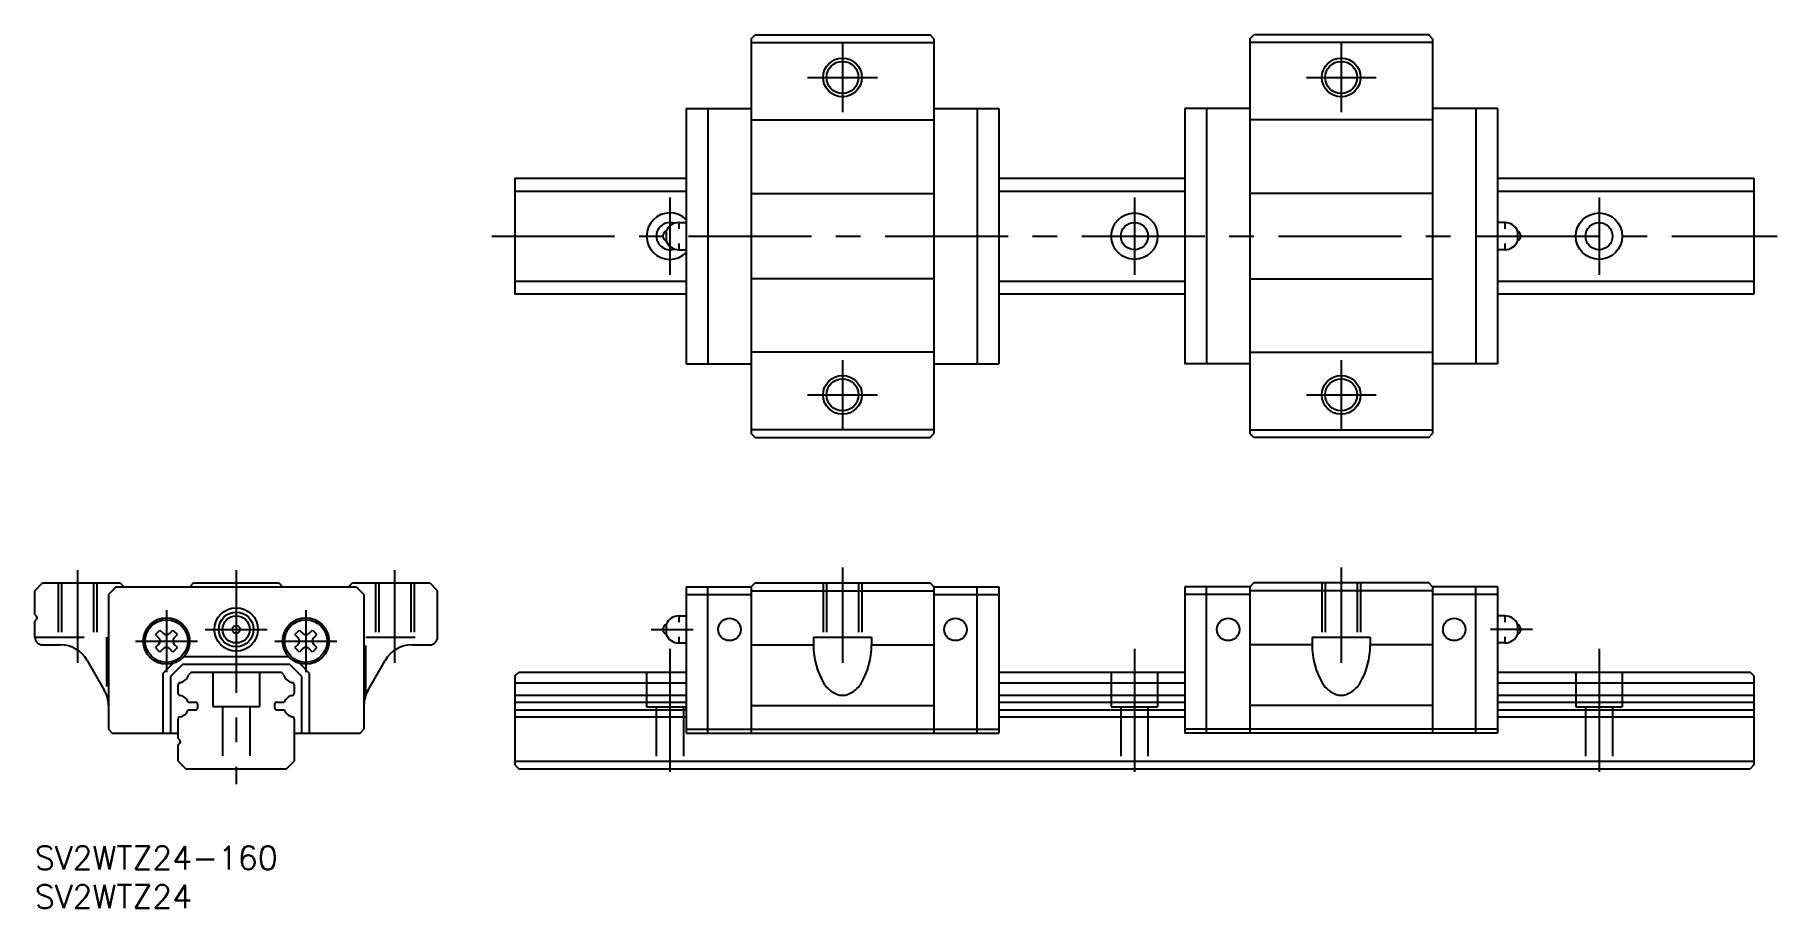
# Model space of a CAD drawing. Extents: x 0 to 225, y -8 to 105.
import ezdxf

# ---------------------------------------------------------------- set-up
doc = ezdxf.new("R2010")
doc.units = 0
doc.header["$LTSCALE"] = 0.5
doc.linetypes.add('CENTER', pattern=[50.8, 31.75, -6.35, 6.35, -6.35])
doc.linetypes.add('DASHED', pattern=[19.05, 12.7, -6.35])
for name, color, linetype in [('MSM_CENTER', 1, 'CENTER'), ('MSM_CONTINUOUS', 7, 'CONTINUOUS'), ('MSM_DASHED', 4, 'DASHED'), ('MSM_NARROW', 5, 'CONTINUOUS'), ('MSM_PART_NUMBER', 7, 'CONTINUOUS')]:
    doc.layers.add(name, color=color, linetype=linetype)
doc.styles.get("Standard").update_dxf_attribs({"font": 'txt.shx', "height": 3, "bigfont": 'bigfont.shx'})

# ---------------------------------------------------------------- blocks, each defined once
blk = doc.blocks.new('*U2')
at = {"layer": 'MSM_PART_NUMBER'}
blk.add_text('SV2WTZ24-160', height=3, dxfattribs=at).set_placement((0, -3))
blk = doc.blocks.new('*U3')
at = {"layer": 'MSM_PART_NUMBER'}
blk.add_text('SV2WTZ24', height=3, dxfattribs=at).set_placement((0, -8))

msp = doc.modelspace()

# ---------------------------------------------------------------- linework, layer by layer
at = {"layer": 'MSM_CENTER'}
for p, q in [((104.3, 103.8), (104.3, 94.8)), ((168.7, 103.8), (168.7, 94.8)), ((99.8, 99.3), (108.8, 99.3)), ((164.2, 99.3), (173.2, 99.3)), ((82, 83.8), (82, 73.8)), ((142, 83.8), (142, 73.8)), ((202, 83.8), (202, 73.8)), ((59, 78.8), (225, 78.8)), ((104.3, 62.8), (104.3, 53.8)), ((168.7, 62.8), (168.7, 53.8)), ((99.8, 58.3), (108.8, 58.3)), ((164.2, 58.3), (173.2, 58.3)), ((104.3, 36), (104.3, 23.67)), ((168.7, 36), (168.7, 23.67)), ((5.5, 35.67), (5.5, 23.67)), ((26, 35.67), (26, 8)), ((46.5, 23.67), (46.5, 35.67)), ((17, 30.5), (17, 22.5)), ((35, 30.5), (35, 22.5)), ((22, 28), (30, 28)), ((79.6, 28), (85.02, 28)), ((193.4, 28), (187.99, 28)), ((13, 26.5), (21, 26.5)), ((31, 26.5), (39, 26.5)), ((82, 25.5), (82, 7)), ((142, 25.5), (142, 7)), ((202, 25.5), (202, 7))]:
    msp.add_line(p, q, dxfattribs=at)
at = {"layer": 'MSM_CONTINUOUS'}
for p, q in [((92.5, 104.3), (93, 104.8)), ((92.5, 104.3), (92.5, 53.3)), ((92.5, 103.8), (116.1, 103.8)), ((93, 104.8), (115.6, 104.8)), ((116.1, 104.3), (115.6, 104.8)), ((116.1, 104.3), (116.1, 53.3)), ((156.9, 104.3), (157.4, 104.8)), ((156.9, 104.3), (156.9, 53.3)), ((180.5, 103.8), (156.9, 103.8)), ((180, 104.8), (157.4, 104.8)), ((180.5, 104.3), (180, 104.8)), ((180.5, 104.3), (180.5, 53.3)), ((84.1, 95.3), (84.1, 62.3)), ((84.1, 95.3), (92.5, 95.3)), ((86.9, 95.3), (86.9, 62.3)), ((116.1, 95.3), (124.5, 95.3)), ((121.7, 95.3), (121.7, 62.3)), ((124.5, 95.3), (124.5, 62.3)), ((148.5, 95.3), (148.5, 62.3)), ((156.9, 95.3), (148.5, 95.3)), ((151.3, 95.3), (151.3, 62.3)), ((188.9, 95.3), (180.5, 95.3)), ((186.1, 95.3), (186.1, 62.3)), ((188.9, 95.3), (188.9, 62.3)), ((92.5, 93.8), (116.1, 93.8)), ((180.5, 93.8), (156.9, 93.8)), ((62, 86.3), (84.1, 86.3)), ((62, 86.3), (62, 71.3)), ((124.5, 86.3), (148.5, 86.3)), ((188.9, 86.3), (222, 86.3)), ((222, 86.3), (222, 71.3)), ((62, 84.59), (84.1, 84.59)), ((92.5, 84.3), (116.1, 84.3)), ((124.5, 84.59), (148.5, 84.59)), ((180.5, 84.3), (156.9, 84.3)), ((188.9, 84.59), (222, 84.59)), ((81.52, 79.44), (81.52, 78.16)), ((83.15, 80.55), (84.1, 80.55)), ((83.15, 80.55), (83.15, 79.75)), ((189.85, 80.55), (188.9, 80.55)), ((189.85, 80.55), (189.85, 79.75)), ((191.48, 79.44), (191.48, 78.16)), ((83.15, 77.85), (83.15, 77.05)), ((83.15, 77.05), (84.1, 77.05)), ((189.85, 77.05), (188.9, 77.05)), ((189.85, 77.85), (189.85, 77.05)), ((62, 73), (84.1, 73)), ((116.1, 73.3), (92.5, 73.3)), ((124.5, 73), (148.5, 73)), ((156.9, 73.3), (180.5, 73.3)), ((188.9, 73), (222, 73)), ((84.1, 71.3), (62, 71.3)), ((148.5, 71.3), (124.5, 71.3)), ((222, 71.3), (188.9, 71.3)), ((116.1, 63.8), (92.5, 63.8)), ((156.9, 63.8), (180.5, 63.8)), ((84.1, 62.3), (92.5, 62.3)), ((116.1, 62.3), (124.5, 62.3)), ((156.9, 62.3), (148.5, 62.3)), ((188.9, 62.3), (180.5, 62.3)), ((116.1, 53.8), (92.5, 53.8)), ((93, 52.8), (92.5, 53.3)), ((93, 52.8), (115.6, 52.8)), ((115.6, 52.8), (116.1, 53.3)), ((156.9, 53.8), (180.5, 53.8)), ((157.4, 52.8), (156.9, 53.3)), ((180, 52.8), (157.4, 52.8)), ((180, 52.8), (180.5, 53.3)), ((0, 33), (1, 34)), ((1, 34), (11, 34)), ((11, 34), (11.5, 33.5)), ((20.5, 34), (20, 33.5)), ((20.5, 34), (31.5, 34)), ((31.5, 34), (32, 33.5)), ((40.5, 33.5), (41, 34)), ((41, 34), (51, 34)), ((51, 34), (52, 33)), ((92.5, 33.5), (93, 34)), ((93, 34), (115.6, 34)), ((115.6, 34), (116.1, 33.5)), ((157.4, 34), (156.9, 33.5)), ((180, 34), (157.4, 34)), ((180.5, 33.5), (180, 34)), ((0, 29.92), (0, 33)), ((10.5, 33.5), (9.5, 32.5)), ((9.5, 32.5), (9.5, 15.1)), ((10.5, 33.5), (41.5, 33.5)), ((41.5, 33.5), (42.5, 32.5)), ((42.5, 32.5), (42.5, 15.1)), ((52, 27), (52, 33)), ((84.1, 33.5), (84.1, 14.6)), ((84.1, 33.5), (92.5, 33.5)), ((84.1, 32.5), (92.5, 32.5)), ((86.9, 14.6), (86.9, 33.5)), ((92.5, 33.5), (92.5, 14.6)), ((92.5, 32.99), (116.1, 32.99)), ((116.1, 33.5), (124.5, 33.5)), ((116.1, 33.5), (116.1, 14.6)), ((116.1, 32.5), (124.5, 32.5)), ((121.7, 14.6), (121.7, 33.5)), ((124.5, 33.5), (124.5, 14.6)), ((148.5, 33.5), (148.5, 14.6)), ((156.9, 33.5), (148.5, 33.5)), ((156.9, 32.5), (148.5, 32.5)), ((151.3, 14.6), (151.3, 33.5)), ((156.9, 33.5), (156.9, 14.6)), ((180.5, 32.99), (156.9, 32.99)), ((180.5, 33.5), (180.5, 14.6)), ((188.9, 33.5), (180.5, 33.5)), ((188.9, 32.5), (180.5, 32.5)), ((186.1, 14.6), (186.1, 33.5)), ((188.9, 33.5), (188.9, 14.6)), ((0, 29.92), (0.21, 29.71)), ((0, 29.08), (0.21, 29.29)), ((83.15, 29.75), (84.1, 29.75)), ((83.15, 29.75), (83.15, 28.95)), ((189.85, 29.75), (188.9, 29.75)), ((189.85, 29.75), (189.85, 28.95)), ((0, 27), (0, 29.08)), ((15.58, 27.34), (16.16, 27.92)), ((15.58, 27.34), (16.03, 26.89)), ((16.16, 27.92), (16.61, 27.47)), ((17.39, 27.47), (17.84, 27.92)), ((17.84, 27.92), (18.42, 27.34)), ((17.97, 26.89), (18.42, 27.34)), ((33.58, 27.34), (34.16, 27.92)), ((33.58, 27.34), (34.03, 26.89)), ((34.16, 27.92), (34.61, 27.47)), ((35.39, 27.47), (35.84, 27.92)), ((35.84, 27.92), (36.42, 27.34)), ((35.97, 26.89), (36.42, 27.34)), ((81.52, 28.64), (81.52, 27.36)), ((83.15, 27.05), (83.15, 26.25)), ((189.85, 27.05), (189.85, 26.25)), ((191.48, 28.64), (191.48, 27.36)), ((1, 26), (3.29, 26)), ((16.03, 26.11), (15.58, 25.66)), ((16.16, 25.08), (15.58, 25.66)), ((16.61, 25.53), (16.16, 25.08)), ((17.84, 25.08), (17.39, 25.53)), ((18.42, 25.66), (17.84, 25.08)), ((18.42, 25.66), (17.97, 26.11)), ((34.03, 26.11), (33.58, 25.66)), ((34.16, 25.08), (33.58, 25.66)), ((34.61, 25.53), (34.16, 25.08)), ((35.84, 25.08), (35.39, 25.53)), ((36.42, 25.66), (35.84, 25.08)), ((36.42, 25.66), (35.97, 26.11)), ((48.71, 26), (51, 26)), ((83.15, 26.25), (84.1, 26.25)), ((92.5, 26), (100.55, 26)), ((100.55, 27), (108.05, 27)), ((100.55, 27), (100.55, 26)), ((108.05, 27), (108.05, 26)), ((108.05, 26), (116.1, 26)), ((164.95, 26), (156.9, 26)), ((164.95, 27), (172.45, 27)), ((164.95, 27), (164.95, 26)), ((172.45, 27), (172.45, 26)), ((180.5, 26), (172.45, 26)), ((189.85, 26.25), (188.9, 26.25)), ((6.75, 24), (8.96, 20.17)), ((17.8, 23.61), (16.53, 22.33)), ((19.11, 23.5), (17.53, 21.92)), ((19.11, 23.5), (32.9, 23.5)), ((19.24, 24.5), (32.76, 24.5)), ((34.48, 21.92), (32.9, 23.5)), ((35.48, 22.33), (34.2, 23.61)), ((43.04, 20.17), (45.25, 24)), ((62, 22), (62.5, 22.5)), ((222, 22), (221.5, 22.5)), ((16.53, 22.33), (16.53, 14.6)), ((17.53, 21.92), (17.53, 14.6)), ((18.5, 19.77), (18.5, 20.83)), ((20.21, 22.5), (19.86, 22.15)), ((20.21, 22.5), (31.79, 22.5)), ((32.14, 22.15), (31.79, 22.5)), ((33.5, 20.83), (33.5, 19.77)), ((34.48, 14.6), (34.48, 21.92)), ((35.48, 14.6), (35.48, 22.33)), ((62, 22), (62, 10.5)), ((62, 21.1), (84.1, 21.1)), ((62.5, 22.5), (84.1, 22.5)), ((124.5, 22.5), (148.5, 22.5)), ((124.5, 21.1), (148.5, 21.1)), ((188.9, 22.5), (221.5, 22.5)), ((188.9, 21.1), (222, 21.1)), ((222, 22), (222, 10.5)), ((19.81, 18.6), (20.75, 18.6)), ((21.05, 17.9), (21.05, 18.3)), ((30.95, 18.3), (30.95, 17.9)), ((31.25, 18.6), (32.19, 18.6)), ((62, 19.5), (84.1, 19.5)), ((62, 18.6), (84.1, 18.6)), ((92.5, 18.17), (116.1, 18.17)), ((124.5, 19.5), (148.5, 19.5)), ((124.5, 18.6), (148.5, 18.6)), ((180.5, 18.17), (156.9, 18.17)), ((188.9, 19.5), (222, 19.5)), ((188.9, 18.6), (222, 18.6)), ((18.5, 13.92), (18.5, 16.43)), ((19.81, 17.6), (20.75, 17.6)), ((31.25, 17.6), (32.19, 17.6)), ((33.5, 16.43), (33.5, 11)), ((62, 17.6), (84.1, 17.6)), ((62, 16.7), (84.1, 16.7)), ((124.5, 17.6), (148.5, 17.6)), ((124.5, 16.7), (148.5, 16.7)), ((188.9, 17.6), (222, 17.6)), ((188.9, 16.7), (222, 16.7)), ((9.5, 15.1), (10, 14.6)), ((10, 14.6), (18.5, 14.6)), ((18.5, 13.92), (18.71, 13.71)), ((33.5, 14.6), (42, 14.6)), ((42, 14.6), (42.5, 15.1)), ((84.1, 15.1), (124.5, 15.1)), ((84.1, 14.6), (124.5, 14.6)), ((92.5, 15.1), (116.1, 15.1)), ((188.9, 15.1), (148.5, 15.1)), ((188.9, 14.6), (148.5, 14.6)), ((180.5, 15.1), (156.9, 15.1)), ((18.5, 13.08), (18.71, 13.29)), ((18.5, 11), (18.5, 13.08)), ((18.5, 11), (19.5, 10)), ((19.5, 10), (32.5, 10)), ((32.5, 10), (33.5, 11)), ((62, 11), (222, 11)), ((62, 10.5), (62.5, 10)), ((62.5, 10), (221.5, 10)), ((222, 10.5), (221.5, 10))]:
    msp.add_line(p, q, dxfattribs=at)
for centre, radius in [((104.3, 99.3), 2.07), ((168.7, 99.3), 2.07), ((142, 78.8), 3), ((202, 78.8), 3), ((142, 78.8), 1.75), ((202, 78.8), 1.75), ((104.3, 58.3), 2.07), ((168.7, 58.3), 2.07), ((17, 26.5), 3), ((26, 28), 2.8), ((26, 28), 2.25), ((26, 28), 1.75), ((35, 26.5), 3), ((89.7, 28), 1.45), ((118.9, 28), 1.45), ((154.1, 28), 1.45), ((183.3, 28), 1.45), ((17, 26.5), 2.75), ((26, 28), 0.5), ((35, 26.5), 2.75)]:
    msp.add_circle(centre, radius, dxfattribs=at)
for centre, radius, start, end in [((82, 78.8), 3, 45.511, 314.489), ((82, 78.8), 1.75, 70.7747, 289.219), ((81.8, 78.8), 0.7, 113.3799, 246.62), ((83.15, 78.8), 1.75, 90, 158.4596), ((189.85, 78.8), 1.75, 21.5404, 90), ((191.2, 78.8), 0.7, 293.38, 66.6201), ((83.15, 78.8), 1.75, 201.5404, 270), ((189.85, 78.8), 1.75, 270, 338.4596), ((0, 29.5), 0.3, 314.9998, 45.0003), ((83.15, 28), 1.75, 90, 158.4596), ((189.85, 28), 1.75, 21.5404, 90), ((17, 27.86), 0.55, 225, 315), ((35, 27.86), 0.55, 225, 315), ((81.8, 28), 0.7, 113.3799, 246.62), ((83.15, 28), 1.75, 201.5404, 270), ((189.85, 28), 1.75, 270, 338.4596), ((191.2, 28), 0.7, 293.38, 66.6201), ((1, 27), 1, 180, 270), ((3.29, 22), 4, 30, 89.9999), ((15.64, 26.5), 0.55, 315.0001, 44.9999), ((17, 25.14), 0.55, 45, 135), ((18.36, 26.5), 0.55, 135, 225), ((33.64, 26.5), 0.55, 315.0001, 44.9999), ((35, 25.14), 0.55, 45, 135), ((36.36, 26.5), 0.55, 135, 225), ((48.71, 22), 4, 90, 150), ((51, 27), 1, 270, 0), ((110.46, 26), 9.91, 180, 210.1361), ((98.14, 26), 9.91, 329.8638, 359.9999), ((174.86, 26), 9.91, 180, 210.1361), ((162.54, 26), 9.91, 329.8638, 359.9999), ((18.8, 20.83), 0.3, 100.1643, 180), ((18.5, 22.5), 1.4, 280.1642, 345.5225), ((33.5, 22.5), 1.4, 194.4775, 259.8358), ((33.2, 20.83), 0.3, 0, 79.8356), ((104.81, 22.84), 3.44, 211.8975, 250.249), ((103.79, 22.84), 3.44, 289.7509, 328.1024), ((169.21, 22.84), 3.44, 211.8975, 250.249), ((168.19, 22.84), 3.44, 289.7509, 328.1024), ((5.5, 18.17), 4, 0.0001, 30), ((18.8, 19.77), 0.3, 180, 259.8357), ((18.5, 18.1), 1.4, 20.9249, 79.8358), ((20.75, 18.3), 0.3, 0, 90), ((31.25, 18.3), 0.3, 90, 180), ((33.5, 18.1), 1.4, 100.1642, 159.0751), ((33.2, 19.77), 0.3, 280.1644, 0), ((46.5, 18.17), 4, 149.9999, 179.9999), ((104.3, 21.7), 2.2, 252.7665, 287.2335), ((168.7, 21.7), 2.2, 252.7665, 287.2335), ((18.8, 16.43), 0.3, 100.1643, 180), ((18.5, 18.1), 1.4, 280.1642, 339.0751), ((20.75, 17.9), 0.3, 270, 0), ((31.25, 17.9), 0.3, 180, 270), ((33.5, 18.1), 1.4, 200.9249, 259.8358), ((33.2, 16.43), 0.3, 0, 79.8356), ((18.5, 13.5), 0.3, 314.9995, 45.0004)]:
    msp.add_arc(centre, radius, start, end, dxfattribs=at)
at = {"layer": 'MSM_DASHED'}
for p, q in [((3, 34), (3, 27)), ((3.43, 34), (3.43, 27)), ((7.57, 34), (7.57, 27)), ((8, 34), (8, 27)), ((44, 34), (44, 27)), ((44.43, 34), (44.43, 27)), ((48.57, 34), (48.57, 27)), ((49, 34), (49, 27)), ((101.8, 34), (101.8, 27)), ((102.24, 34), (102.24, 27)), ((106.37, 34), (106.37, 27)), ((106.8, 34), (106.8, 27)), ((166.2, 34), (166.2, 27)), ((166.64, 34), (166.64, 27)), ((170.77, 34), (170.77, 27)), ((171.2, 34), (171.2, 27)), ((0, 27), (9.25, 27)), ((9.25, 27), (9.25, 19.57)), ((42.75, 27), (52, 27)), ((42.75, 19.57), (42.75, 27)), ((23, 22.53), (23, 18.03)), ((29, 22.5), (29, 18.03)), ((79, 22.5), (79, 18)), ((139, 22.5), (139, 18)), ((145, 22.5), (145, 18)), ((199, 22.5), (199, 18)), ((205, 22.5), (205, 18)), ((23, 18.03), (29, 18.03)), ((24.25, 18.03), (24.25, 10)), ((27.75, 18.03), (27.75, 10)), ((79, 18), (84.1, 18)), ((80.25, 18), (80.25, 10)), ((83.75, 18), (83.75, 10)), ((139, 18), (145, 18)), ((140.25, 18), (140.25, 10)), ((143.75, 18), (143.75, 10)), ((199, 18), (205, 18)), ((200.25, 18), (200.25, 10)), ((203.75, 18), (203.75, 10))]:
    msp.add_line(p, q, dxfattribs=at)
at = {"layer": 'MSM_NARROW'}
for centre in [(104.3, 99.3), (168.7, 99.3), (104.3, 58.3), (168.7, 58.3)]:
    msp.add_circle(centre, 2.5, dxfattribs=at)

# ---------------------------------------------------------------- block references
at = {"layer": 'MSM_CONTINUOUS'}
for name in ['*U2', '*U3']:
    msp.add_blockref(name, (0, 0), dxfattribs=at)

doc.saveas('drawing.dxf')
